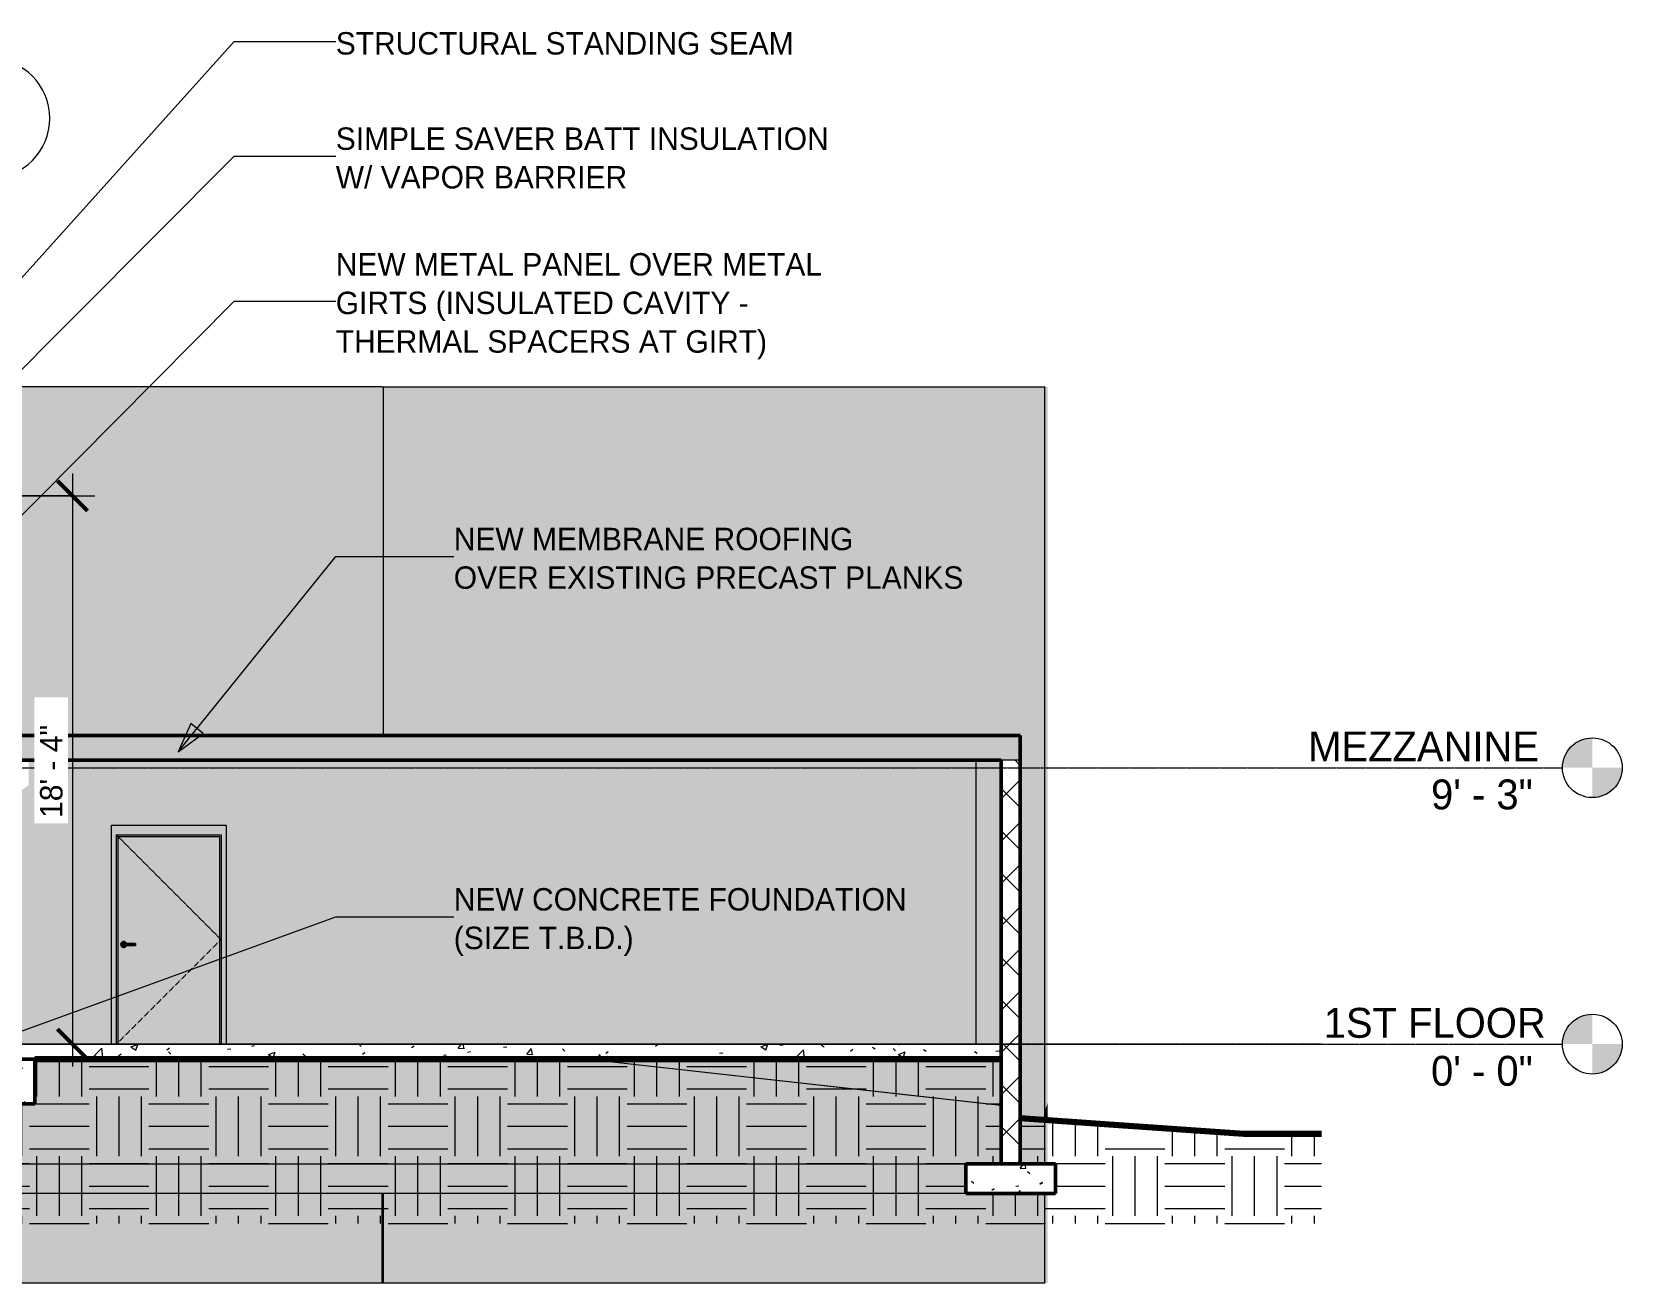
# Model space of a CAD drawing. Header units: inches. Extents: x -12040 to -7983, y -201 to 456.
# Drawn here: x -10784 to -10145, y -96 to 407 of the extents above; entities that cross this region are included whole.
import ezdxf

# ---------------------------------------------------------------- set-up
doc = ezdxf.new("R2010")
doc.units = ezdxf.units.IN
doc.header["$MEASUREMENT"] = 0
for name, pattern in [('Aligning Line 1_8_', [0.25, 0.125, -0.125]), ('Dash 1_16_', [0.125, 0.0625, -0.0625]), ('Grid Line 1_2_', [0.875, 0.5, -0.125, 0.125, -0.125])]:
    doc.linetypes.add(name, pattern=pattern)
for name, color, linetype, lineweight in [('A-ANNO-DIMS', 211, 'Continuous', 9), ('A-ANNO-DIMS-96', 211, 'Continuous', 9), ('A-DOOR-1', 163, 'Continuous', 13), ('A-DOOR-2', 10, 'Continuous', 13), ('A-DOOR-3', 173, 'Dash 1_16_', 9), ('A-DOOR-4', 173, 'Continuous', 9), ('A-DOOR-FRAM-1', 10, 'Continuous', 13), ('A-DOOR-FRAM-2', 173, 'Continuous', 9), ('A-FLOR-LEVL', 51, 'Continuous', 9), ('A-FLOR-LEVL-1', 51, 'Grid Line 1_2_', 9), ('A-ROOF-1', 8, 'Continuous', 13), ('A-ROOF-2', 153, 'Continuous', 50), ('A-WALL-1', 10, 'Continuous', 13), ('A-WALL-3', 163, 'Continuous', 13), ('A-WALL-4', 254, 'Continuous', 13), ('A-WALL-6', 153, 'Continuous', 50), ('A-WALL-PATT-1', 10, 'Continuous', 13), ('A-WALL-PATT-2', 7, 'Continuous', 9), ('C-BLDG-PADS-1', 253, 'Continuous', 9), ('C-BLDG-PADS-2', 163, 'Continuous', 13), ('C-TOPO', 7, 'Continuous', 9), ('C-TOPO-1', 7, 'Continuous', 140), ('C-TOPO-2', 253, 'Continuous', 9), ('C-TOPO-3', 155, 'Continuous', 140), ('C-TOPO-4', 9, 'Continuous', 9), ('C-TOPO-5', 173, 'Continuous', 9), ('C-TOPO-6', 50, 'Continuous', 9), ('G-ANNO-SYMB', 111, 'Aligning Line 1_8_', 9), ('G-ANNO-TEXT', 231, 'Continuous', 9), ('S-FNDN-1', 50, 'Continuous', 13), ('S-FNDN-2', 153, 'Continuous', 50), ('S-FNDN-3', 253, 'Continuous', 9), ('S-FNDN-5', 254, 'Continuous', 13), ('S-GRID-IDEN', 1, 'Continuous', 9)]:
    doc.layers.add(name, color=color, linetype=linetype, lineweight=lineweight)
doc.styles.add('Century Gothic', font='ufonts.com_century-gothic.ttf', dxfattribs={"height": 12})
doc.styles.add('Century Gothic_1', font='ufonts.com_century-gothic.ttf', dxfattribs={"height": 9})
doc.dimstyles.new('OD__1__Tol__', dxfattribs={"dimscale": 12, "dimtxt": 9.397514, "dimasz": 1, "dimexe": 0.75, "dimexo": 0.5, "dimgap": 0.125, "dimtad": 1, "dimdec": 0, "dimzin": 3, "dimdsep": 46, "dimlunit": 4, "dimtxsty": 'Century Gothic_1', "dimblk1": 'OBLIQUE', "dimblk2": 'OBLIQUE', "dimsah": 1, "dimcen": 0.09, "dimdle": 0.75, "dimazin": 0, "dimtfac": 1, "dimtdec": 4, "dimtix": 1, "dimtmove": 0, "dimatfit": 3, "dimfxl": 1, "dimtvp": 1, "dimtfill": 1, "dimfrac": 2, "dimtolj": 1, "dimtzin": 0, "dimarcsym": 2})
pattern_1 = [(0, (-11096.608, 126), (24, 24), [24, -24]), (0, (-11096.608, 135), (24, 24), [24, -24]), (0, (-11096.608, 144), (24, 24), [24, -24]), (90, (-11093.608, 147), (-24, 24), [24, -24]), (90, (-11084.608, 147), (-24, 24), [24, -24]), (90, (-11075.608, 147), (-24, 24), [24, -24])]
pattern_2 = [(50, (-11096.608, 126), (27.5427, -2.4099), [2.88, -31.68]), (355, (-11096.608, 126), (-5.3278, 28.8843), [2.304, -25.344]), (100.451, (-11094.313, 125.8), (22.2153, 26.4739), [2.448, -26.924]), (46.184, (-11096.608, 133.68), (40.9819, -6.3564), [4.32, -47.52]), (96.636, (-11093.193, 133.15), (35.8907, 37.4062), [3.671, -40.386]), (351.184, (-11096.61, 133.68), (35.891, 37.4062), [3.456, -38.016]), (21, (-11092.768, 131.76), (22.92104, -15.4607), [2.88, -31.68]), (326, (-11092.768, 131.76), (9.3435, 27.8457), [2.304, -25.344]), (71.451, (-11090.858, 130.472), (32.2648, 12.3844), [2.448, -26.924]), (37.5, (-11096.608, 126), (0.46686, 12.78271), [1.267, -23.77, 1.267, -24.461, -25.44]), (37.5, (-11096.608, 126), (0.46686, 12.78271), [-50.765, 1.267, -24.173]), (7.5, (-11096.608, 126), (10.1016, 15.1451), [1.267, -13.402, 1.267, -23.194, -9.696]), (7.5, (-11096.608, 126), (10.1016, 15.1451), [-39.13, 1.267, -8.429]), (327.5, (-11105.171, 126), (20.49916, -0.86578), [1.267, -8.333, 1.267, -28.685, -39.744]), (327.5, (-11105.171, 126), (20.49916, -0.86578), [-39.552, 1.267, -38.477]), (317.5, (-11109.011, 126), (22.3948, 3.8443), [1.267, -11.213, 1.267, -18.624, -28.224]), (317.5, (-11109.011, 126), (22.3948, 3.8443), [-32.371, 1.267, -26.957])]

# ---------------------------------------------------------------- blocks, each defined once
blk = doc.blocks.new('Door-Passage-Single-Flush - 42_ x 84_-1370569-BUILDING SECTION - NORTH_SOUTH - LOOKING EAST')
at = {"layer": 'A-DOOR-2'}
h = blk.add_hatch(color=256, dxfattribs=at)
h.paths.add_polyline_path([(-10749.02, 0), (-10708.27, 0), (-10708.27, 83.37), (-10749.02, 83.37), (-10749.02, 1.25)], flags=0)
h.paths.add_polyline_path([(-10746.79, 38.82), (-10747.1, 38.86), (-10747.38, 38.98), (-10747.63, 39.16), (-10747.81, 39.41), (-10747.93, 39.69), (-10747.97, 40), (-10747.93, 40.31), (-10747.81, 40.59), (-10747.63, 40.84), (-10747.38, 41.02), (-10747.1, 41.14), (-10746.79, 41.18), (-10746.48, 41.14), (-10746.2, 41.02), (-10745.96, 40.84), (-10745.77, 40.59), (-10745.65, 40.39), (-10741.97, 40.38), (-10741.97, 39.61), (-10745.69, 39.61), (-10745.77, 39.41), (-10746, 39.13), (-10746.2, 38.98), (-10746.48, 38.86)], flags=0)
h = blk.add_hatch(color=256, dxfattribs=at)
h.paths.add_polyline_path([(-10746.79, 38.82), (-10746.48, 38.86), (-10746.2, 38.98), (-10745.96, 39.16), (-10745.77, 39.41), (-10745.72, 39.61), (-10746.1, 39.62), (-10746.46, 40.01), (-10746.1, 40.39), (-10745.69, 40.39), (-10745.77, 40.59), (-10746, 40.87), (-10746.2, 41.02), (-10746.64, 41.16), (-10746.79, 41.18), (-10747.1, 41.14), (-10747.38, 41.02), (-10747.63, 40.84), (-10747.81, 40.59), (-10747.93, 40.31), (-10747.97, 40), (-10747.93, 39.69), (-10747.81, 39.41), (-10747.63, 39.16), (-10747.38, 38.98), (-10747.1, 38.86)], flags=0)
h.paths.add_polyline_path([(-10746.1, 39.61), (-10746.44, 39.62), (-10746.79, 39.64), (-10746.99, 39.74), (-10747.03, 39.8), (-10747.03, 40.2), (-10746.86, 40.35), (-10746.68, 40.39), (-10746.35, 40.35), (-10746.15, 40.34), (-10746.47, 40), (-10746.11, 39.62)], flags=0)
h.paths.add_polyline_path([(-10746.1, 39.8), (-10746.14, 40.07), (-10746.16, 40), (-10746.13, 39.9)], flags=0)
h = blk.add_hatch(color=256, dxfattribs=at)
h.paths.add_polyline_path([(-10746.69, 39.61), (-10746.35, 39.65), (-10746.15, 39.66), (-10746.47, 40), (-10747.05, 40), (-10746.99, 39.74), (-10746.86, 39.65), (-10746.71, 39.61)], flags=0)
h.paths.add_polyline_path([(-10746.1, 39.62), (-10746.13, 39.9), (-10746.16, 40), (-10746.47, 40), (-10746.14, 39.66)], flags=0)
h = blk.add_hatch(color=256, dxfattribs=at)
h.paths.add_polyline_path([(-10746.35, 40), (-10746.16, 40), (-10746.1, 40.34), (-10746.14, 40.34), (-10746.47, 40), (-10746.38, 40)], flags=0)
h.paths.add_polyline_path([(-10746.89, 40), (-10746.46, 40.01), (-10746.17, 40.38), (-10746.44, 40.38), (-10746.77, 40.37), (-10746.99, 40.26), (-10747.03, 40.2), (-10747.02, 40), (-10746.95, 40)], flags=0)
for points in [[(-10746.1, 40), (-10741.97, 40), (-10741.97, 40.39), (-10746.1, 40.38), (-10746.1, 40.1)], [(-10741.97, 39.61), (-10741.97, 40), (-10746.1, 40), (-10746.1, 39.61), (-10742.75, 39.61)]]:
    blk.add_hatch(color=256, dxfattribs=at).paths.add_polyline_path(points, flags=0)
at = {"layer": 'A-DOOR-FRAM-1'}
for points in [[(-10751.65, 0), (-10749.65, 0), (-10749.65, 84), (-10707.65, 84), (-10707.65, 0), (-10705.65, 0), (-10705.65, 88), (-10751.65, 88), (-10751.65, 6.16)], [(-10708.27, 0), (-10707.65, 0), (-10707.65, 84), (-10749.65, 84), (-10749.65, 0), (-10749.02, 0), (-10749.02, 83.37), (-10708.27, 83.37), (-10708.27, 6.16)]]:
    blk.add_hatch(color=256, dxfattribs=at).paths.add_polyline_path(points, flags=0)
at = {"layer": 'A-DOOR-3'}
for p, q in [((-10749.65, 84), (-10707.65, 42)), ((-10707.65, 42), (-10749.65, 0))]:
    blk.add_line(p, q, dxfattribs=at)
at = {"layer": 'A-DOOR-4'}
for p, q in [((-10741.97, 40.39), (-10746.1, 40.39)), ((-10746.1, 39.61), (-10741.97, 39.61)), ((-10741.97, 40.39), (-10741.97, 40)), ((-10741.97, 40), (-10741.97, 39.61))]:
    blk.add_line(p, q, dxfattribs=at)
at = {"layer": 'A-DOOR-4', "flags": 128}
for points in [[(-10746.1, 40.39), (-10746.13, 40.39), (-10746.15, 40.39), (-10746.17, 40.39), (-10746.2, 40.39), (-10746.22, 40.39), (-10746.24, 40.39), (-10746.26, 40.39), (-10746.29, 40.39), (-10746.31, 40.39), (-10746.33, 40.39), (-10746.35, 40.39), (-10746.37, 40.39), (-10746.4, 40.39), (-10746.42, 40.39), (-10746.44, 40.39), (-10746.45, 40.39), (-10746.47, 40.39), (-10746.49, 40.39), (-10746.51, 40.39), (-10746.53, 40.39), (-10746.54, 40.39), (-10746.56, 40.39), (-10746.57, 40.39), (-10746.59, 40.39), (-10746.6, 40.39), (-10746.61, 40.39), (-10746.62, 40.39), (-10746.63, 40.39), (-10746.64, 40.39), (-10746.65, 40.39), (-10746.66, 40.39), (-10746.67, 40.39), (-10746.67, 40.39), (-10746.68, 40.39), (-10746.68, 40.39), (-10746.69, 40.39), (-10746.69, 40.39), (-10746.69, 40.39), (-10746.69, 40.39)], [(-10746.69, 39.61), (-10746.69, 39.61), (-10746.69, 39.61), (-10746.69, 39.61), (-10746.68, 39.61), (-10746.68, 39.61), (-10746.68, 39.61), (-10746.67, 39.61), (-10746.66, 39.61), (-10746.65, 39.61), (-10746.65, 39.61), (-10746.64, 39.61), (-10746.63, 39.61), (-10746.61, 39.61), (-10746.6, 39.61), (-10746.59, 39.61), (-10746.58, 39.61), (-10746.56, 39.61), (-10746.55, 39.61), (-10746.53, 39.61), (-10746.51, 39.61), (-10746.5, 39.61), (-10746.48, 39.61), (-10746.46, 39.61), (-10746.44, 39.61), (-10746.42, 39.61), (-10746.4, 39.61), (-10746.38, 39.61), (-10746.36, 39.61), (-10746.34, 39.61), (-10746.32, 39.61), (-10746.29, 39.61), (-10746.27, 39.61), (-10746.25, 39.61), (-10746.23, 39.61), (-10746.2, 39.61), (-10746.18, 39.61), (-10746.16, 39.61), (-10746.13, 39.61), (-10746.11, 39.61), (-10746.1, 39.61)]]:
    blk.add_lwpolyline(points, dxfattribs=at)
at = {"layer": 'A-DOOR-4'}
for centre, radius, start, end in [((-10746.79, 40), 1.18, 19.63434, 180), ((-10746.79, 40), 1.18, 180, 340.43675), ((-10746.69, 40), 0.394, 150, 180), ((-10746.69, 40), 0.394, 180, 210), ((-10746.69, 40), 0.394, 90, 105), ((-10746.69, 40), 0.394, 255, 270)]:
    blk.add_arc(centre, radius, start, end, dxfattribs=at)
at = {"layer": 'A-DOOR-FRAM-2'}
for p, q in [((-10749.65, 84), (-10707.65, 84)), ((-10749.65, 0), (-10749.65, 84)), ((-10749.02, 83.37), (-10708.27, 83.37)), ((-10749.02, 0), (-10749.02, 83.37)), ((-10708.27, 83.37), (-10708.27, 0)), ((-10707.65, 84), (-10707.65, 0))]:
    blk.add_line(p, q, dxfattribs=at)
blk = doc.blocks.new('Walls 1 - Walls 1-1277454-BUILDING SECTION - NORTH_SOUTH - LOOKING EAST')
at = {"layer": 'A-WALL-1'}
h = blk.add_hatch(color=256, dxfattribs=at)
h.paths.add_polyline_path([(-11927.3, -96), (-11911.21, -96), (-11911.21, -72), (-11927.3, -72)], flags=0)
h.paths.add_polyline_path([(-11927.3, -36), (-11911.21, -36), (-11911.21, 264), (-11927.3, 264), (-11927.3, 70.16)], flags=0)
h = blk.add_hatch(color=256, dxfattribs=at)
h.paths.add_polyline_path([(-11911.21, -96), (-11781.4, -96), (-11781.4, -84), (-11774.15, -84), (-11774.15, -72), (-11911.21, -72)], flags=0)
h.paths.add_polyline_path([(-11823.45, 0), (-11774.15, 0), (-11774.15, 264), (-11911.21, 264), (-11911.21, 0)], flags=0)
h = blk.add_hatch(color=256, dxfattribs=at)
h.paths.add_polyline_path([(-10643.01, -96), (-10642.37, -96), (-10642.37, -72), (-10643.01, -72)], flags=0)
h.paths.add_polyline_path([(-10642.99, 124), (-10642.37, 124), (-10642.37, 264), (-10642.99, 264)], flags=0)
h = blk.add_hatch(color=256, dxfattribs=at)
h.paths.add_polyline_path([(-10642.37, -96), (-10376.85, -96), (-10376.85, -72), (-10642.37, -72)], flags=0)
h.paths.add_polyline_path([(-10376.85, -26.61), (-10376.85, 264), (-10642.37, 264), (-10642.37, 124), (-10386.77, 124), (-10386.77, -25.5), (-10385.27, -25.67)], flags=0)
h = blk.add_hatch(color=256, dxfattribs=at)
h.paths.add_polyline_path([(-10376.85, -96), (-10375.73, -96), (-10375.73, -72), (-10376.85, -72)], flags=0)
h.paths.add_polyline_path([(-10376.85, -26.61), (-10375.73, -23.74), (-10375.73, 264), (-10376.85, 264), (-10376.85, -25.67)], flags=0)
for points in [[(-10376.85, -30.4), (-10376.85, -26.61), (-10386.77, -25.5), (-10386.77, -29.7), (-10380.92, -30.11)], [(-10375.73, -30.48), (-10375.73, -23.74), (-10376.85, -26.61), (-10376.85, -30.4), (-10376.36, -30.43)], [(-10376.85, -30.96), (-10376.85, -30.4), (-10386.77, -29.7), (-10386.77, -30.27)], [(-10375.73, -31.04), (-10375.73, -30.48), (-10376.85, -30.4), (-10376.85, -30.96), (-10376.36, -31)], [(-11911.21, -72), (-11911.21, -36), (-11927.3, -36), (-11927.3, -72)], [(-11797.12, -72), (-11774.15, -72), (-11774.15, -36), (-11911.21, -36), (-11911.21, -72)], [(-10643.01, -72), (-10642.37, -72), (-10642.37, -60), (-10643.01, -60)]]:
    blk.add_hatch(color=256, dxfattribs=at).paths.add_polyline_path(points, flags=0)
h = blk.add_hatch(color=256, dxfattribs=at)
h.paths.add_polyline_path([(-10444.58, -72), (-10376.85, -72), (-10376.85, -60), (-10642.37, -60), (-10642.37, -72), (-10473.39, -72)], flags=0)
h.paths.add_polyline_path([(-10376.85, -48), (-10376.85, -30.96), (-10386.77, -30.27), (-10386.77, -48)], flags=0)
h = blk.add_hatch(color=256, dxfattribs=at)
h.paths.add_polyline_path([(-10376.85, -72), (-10375.73, -72), (-10375.73, -60), (-10376.85, -60)], flags=0)
h.paths.add_polyline_path([(-10376.85, -48), (-10375.73, -48), (-10375.73, -31.04), (-10376.85, -30.96), (-10376.85, -36)], flags=0)
h = blk.add_hatch(color=256, dxfattribs=at)
h.paths.add_polyline_path([(-11736.52, -72), (-10643.01, -72), (-10643.01, -60), (-11736.52, -60), (-11736.52, -67.77)], flags=0)
h.paths.add_polyline_path([(-11774.15, -72), (-11768.4, -72), (-11768.4, -60), (-11774.15, -60), (-11774.15, -60.52)], flags=0)
h = blk.add_hatch(color=256, dxfattribs=at)
h.paths.add_polyline_path([(-11726.52, -96), (-10643.01, -96), (-10643.01, -72), (-11736.52, -72), (-11736.52, -84), (-11726.52, -84)], flags=0)
h.paths.add_polyline_path([(-11768.4, -84), (-11768.4, -72), (-11774.15, -72), (-11774.15, -84)], flags=0)
blk.add_line((-10376.85, -30.96), (-10376.85, -30.4), dxfattribs=at)
at = {"layer": 'A-WALL-3'}
for p, q in [((-11927.3, 264), (-11911.21, 264)), ((-11911.21, 264), (-11774.15, 264)), ((-11911.21, 264), (-11911.21, -36)), ((-11774.15, 0), (-11774.15, 264)), ((-10643.01, 264), (-10642.37, 264)), ((-10642.37, 264), (-10376.85, 264)), ((-10642.37, 124), (-10642.37, 264)), ((-10376.85, -26.61), (-10376.85, 264)), ((-11911.21, -72), (-11911.21, -96)), ((-11774.15, -84), (-11774.15, -72)), ((-10643.01, -96), (-10643.01, -72)), ((-10642.37, -96), (-10642.37, -72)), ((-10376.85, -96), (-10376.85, -72)), ((-11911.21, -96), (-11927.3, -96)), ((-11781.4, -96), (-11911.21, -96)), ((-10643.01, -96), (-11726.52, -96)), ((-10642.37, -96), (-10643.01, -96)), ((-10376.85, -96), (-10642.37, -96))]:
    blk.add_line(p, q, dxfattribs=at)
at = {"layer": 'A-WALL-4'}
for p, q in [((-10376.85, -26.9), (-10376.85, -26.61)), ((-10376.85, -30.4), (-10376.85, -26.94)), ((-10376.85, -48), (-10376.85, -30.96)), ((-11911.21, -36), (-11911.21, -72)), ((-11774.15, -48), (-11774.15, -36)), ((-11774.15, -72), (-11774.15, -60)), ((-10643.01, -72), (-10643.01, -60)), ((-10642.37, -72), (-10642.37, -60)), ((-10376.85, -72), (-10376.85, -60))]:
    blk.add_line(p, q, dxfattribs=at)
blk = doc.blocks.new('Level - Level Head - Circle-50818-BUILDING SECTION - NORTH_SOUTH - LOOKING EAST')
at = {"layer": 'A-FLOR-LEVL'}
h = blk.add_hatch(color=256, dxfattribs=at)
edge = h.paths.add_edge_path(flags=0)
edge.add_line((-10156.98, 0), (-10168.98, 0))
edge.add_arc((-10156.98, 0), 12, 90, 180, ccw=False)
edge.add_line((-10156.98, 12), (-10156.98, 0))
h = blk.add_hatch(color=256, dxfattribs=at)
edge = h.paths.add_edge_path(flags=0)
edge.add_line((-10156.98, -12), (-10156.98, 0))
edge.add_line((-10156.98, 0), (-10144.98, 0))
edge.add_arc((-10156.98, 0), 12, 270, 360, ccw=False)
blk.add_circle((-10156.98, 0), 12, dxfattribs=at)
blk = doc.blocks.new('Grid - Grid Head - Circle-50561-BUILDING SECTION - NORTH_SOUTH - LOOKING EAST')
at = {"layer": 'S-GRID-IDEN'}
for start, end in [(360, 180), (180, 360)]:
    blk.add_arc((-10800.4, 371.84), 24, start, end, dxfattribs=at)
blk = doc.blocks.new('DIMBLOCK1-BUILDING SECTION - NORTH_SOUTH - LOOKING EAST')
at = {"layer": 'A-ANNO-DIMS-96', "lineweight": 50}
for p, q in [((-10767.29, 220.22), (-10773.29, 226.22)), ((-10767.29, 220.22), (-10761.29, 214.22)), ((-10767.29, 0), (-10773.29, 6)), ((-10767.29, 0), (-10761.29, -6))]:
    blk.add_line(p, q, dxfattribs=at)
at = {"layer": 'A-ANNO-DIMS-96'}
for p, q in [((-10767.29, 229.22), (-10767.29, -9)), ((-10796.85, 220.22), (-10758.29, 220.22)), ((-10767.29, 220.22), (-10796.85, 220.22)), ((-10764.81, 0), (-10776.29, 0)), ((-10767.29, 0), (-10764.81, 0))]:
    blk.add_line(p, q, dxfattribs=at)
at = {"layer": 'A-ANNO-DIMS-96', "color": 0, "insert": (-10780.33, 90.87), "char_height": 9, "width": 46.1821, "attachment_point": 1, "rotation": 90, "line_spacing_factor": 0.984502, "style": 'Century Gothic_1', "bg_fill": 3, "box_fill_scale": 1.25, "bg_fill_color": 256, "bg_fill_true_color": 13158600, "bg_fill_transparency": 0}
blk.add_mtext('18\' - 4"', dxfattribs=at)
blk = doc.blocks.new('_Oblique')
at = {"color": 0, "linetype": 'ByBlock', "lineweight": -2}
blk.add_line((-0.5, -0.5), (0.5, 0.5), dxfattribs=at)

msp = doc.modelspace()

# ---------------------------------------------------------------- hatches: boundary and pattern name
at = {"layer": 'A-ROOF-1'}
msp.add_hatch(color=256, dxfattribs=at).paths.add_polyline_path([(-10800.4, 114), (-10386.77, 114), (-10386.77, 124), (-10800.4, 124)], flags=0)
at = {"layer": 'A-WALL-1'}
msp.add_hatch(color=256, dxfattribs=at).paths.add_polyline_path([(-10394.4, 0), (-10394.4, 114), (-10404.4, 114), (-10404.4, 0)], flags=0)
at = {"layer": 'A-WALL-PATT-1'}
h = msp.add_hatch(color=256, dxfattribs=at)
h.paths.add_polyline_path([(-11157.02, -0.12), (-10844.89, -0.12), (-10844.89, 0), (-10979.9, 0), (-10979.9, 96), (-10825.88, 96), (-10825.88, 190.04), (-10820.26, 190.04), (-10994.78, 197.59), (-10994.78, 0), (-11411.51, 0), (-11411.51, 111), (-11407.39, 111), (-11407.39, 209.71), (-11750.41, 208.87), (-11750.41, 0.29), (-11759.77, 0.29), (-11759.74, 0), (-11736.52, 0), (-11736.52, -0.12), (-11157.06, -0.12)], flags=0)
h.paths.add_polyline_path([(-11771.53, 0), (-11770.65, 0), (-11770.65, 39.61), (-11771.88, 39.64), (-11772.03, 39.74), (-11772.07, 39.8), (-11772.07, 40.2), (-11771.9, 40.35), (-11771.73, 40.38), (-11771.52, 40.39), (-11770.65, 40.39), (-11770.65, 239.72), (-11050.4, 225.18), (-11050.4, 264), (-11223.9, 264), (-11223.9, 241.42), (-11222.9, 241.4), (-11222.9, 240.29), (-11223.9, 240.29), (-11223.9, 238.86), (-11222.9, 238.85), (-11222.9, 238.5), (-11223.9, 238.5), (-11223.9, 236.46), (-11221.9, 236.46), (-11221.9, 231.87), (-11267.68, 231.87), (-11267.68, 236.46), (-11265.68, 236.46), (-11265.68, 264), (-11377.68, 264), (-11377.68, 244.42), (-11376.68, 244.4), (-11376.68, 243.29), (-11377.68, 243.29), (-11377.68, 241.86), (-11376.68, 241.85), (-11376.68, 241.5), (-11377.68, 241.5), (-11377.68, 239.46), (-11375.68, 239.46), (-11375.68, 234.87), (-11421.46, 234.87), (-11421.46, 239.46), (-11419.46, 239.46), (-11419.46, 264), (-11774.15, 264), (-11774.15, 0)], flags=0)
h.paths.add_polyline_path([(-11771.72, 39.68), (-11771.74, 39.72), (-11771.72, 39.68)], flags=0)
h.paths.add_polyline_path([(-11771.14, 39.8), (-11771.17, 40.1), (-11771.2, 39.99), (-11771.17, 39.9)], flags=0)
h.paths.add_polyline_path([(-11264.9, 96), (-11260.27, 96), (-11260.27, 98.25), (-11264.9, 98.25)], flags=0)
h.paths.add_polyline_path([(-11096.5, 96), (-11050.4, 96), (-11050.4, 98.25), (-11156.41, 98.25), (-11156.41, 96), (-11126.48, 96)], flags=0)
h.paths.add_polyline_path([(-11219.65, 96), (-11166.39, 96), (-11166.39, 98.25), (-11219.65, 98.25)], flags=0)
h.paths.add_polyline_path([(-11393.14, 111), (-11376.7, 111), (-11376.7, 150.87), (-11375.89, 150.87), (-11375.89, 151.87), (-11353.01, 151.87), (-11353.01, 150.87), (-11352.2, 150.87), (-11352.2, 145.25), (-11351.2, 145.22), (-11351.2, 143.25), (-11352.2, 143.25), (-11352.2, 141.75), (-11351.2, 141.72), (-11351.2, 141.25), (-11352.2, 141.25), (-11352.2, 130.25), (-11351.2, 130.22), (-11351.2, 128.25), (-11352.2, 128.25), (-11352.2, 111), (-11304.7, 111), (-11304.7, 150.87), (-11303.89, 150.87), (-11303.89, 151.87), (-11281.01, 151.87), (-11281.01, 150.87), (-11280.2, 150.87), (-11280.2, 145.25), (-11279.2, 145.22), (-11279.2, 143.25), (-11280.2, 143.25), (-11280.2, 141.75), (-11279.2, 141.72), (-11279.2, 141.25), (-11280.2, 141.25), (-11280.2, 130.25), (-11279.2, 130.22), (-11279.2, 128.25), (-11280.2, 128.25), (-11280.2, 111), (-11259.65, 111), (-11259.65, 114.66), (-11257.65, 114.66), (-11257.65, 149.45), (-11255.65, 149.45), (-11255.65, 112.45), (-11223.65, 112.45), (-11223.65, 149.45), (-11221.65, 149.45), (-11221.65, 114.66), (-11219.65, 114.66), (-11219.65, 111), (-11166.39, 111), (-11166.39, 205), (-11166.39, 205.02), (-11397.41, 209.68), (-11397.41, 111)], flags=0)
h.paths.add_polyline_path([(-11150.15, 111), (-11150.15, 194), (-11149.15, 194), (-11149.15, 204.27), (-11156.41, 204.58), (-11156.41, 111)], flags=0)
h.paths.add_polyline_path([(-10800.4, 114), (-10800.4, 124), (-10642.99, 124), (-10642.99, 264), (-10994.78, 264), (-10994.78, 224.06), (-10805.02, 220.22), (-10805.02, 114)], flags=0)
h.paths.add_polyline_path([(-11113.93, 228.87), (-11113.93, 233.46), (-11111.93, 233.46), (-11111.93, 262.87), (-11108.94, 262.87), (-11108.94, 263.23), (-11073.13, 263.23), (-11073.13, 262.87), (-11070.15, 262.87), (-11070.15, 238.42), (-11069.15, 238.4), (-11069.15, 237.29), (-11070.15, 237.29), (-11070.15, 235.86), (-11069.15, 235.85), (-11069.15, 235.5), (-11070.15, 235.5), (-11070.15, 233.46), (-11068.15, 233.46), (-11068.15, 228.87), (-11096.5, 228.87)], flags=0)
h = msp.add_hatch(color=256, dxfattribs=at)
h.paths.add_polyline_path([(-10793.4, 0), (-10751.65, 0), (-10751.65, 88), (-10705.65, 88), (-10705.65, 0), (-10404.4, 0), (-10404.4, 114), (-10784.9, 114), (-10784.9, 104), (-10787.9, 102), (-10793.4, 102), (-10793.4, 6.16)], flags=0)
h.paths.add_polyline_path([(-10807.4, 0), (-10807.4, 48), (-10815.9, 48), (-10815.9, 0), (-10810.9, 0)], flags=0)
msp.add_hatch(color=256, dxfattribs=at).paths.add_polyline_path([(-10817.27, -48), (-10394.4, -48), (-10394.4, -6.01), (-10782.4, -6.01), (-10782.4, -24), (-10817.27, -24), (-10817.27, -25.84)], flags=0)
at = {"layer": 'A-WALL-PATT-2'}
h = msp.add_hatch(dxfattribs=at)
h.set_pattern_fill('FP_6', color=256, style=0, pattern_type=2)
h.set_pattern_definition([(45, (-11096.608, 126), (-8.48528, 8.48528), []), (135, (-11096.608, 126), (-8.48528, -8.48528), [])])
h.paths.add_polyline_path([(-10394.4, -48), (-10386.77, -48), (-10386.77, 114), (-10394.4, 114), (-10394.4, 70.16)], flags=0)
at = {"layer": 'C-BLDG-PADS-1'}
h = msp.add_hatch(dxfattribs=at)
h.set_pattern_fill('FP_2', color=256, style=0, pattern_type=2)
h.set_pattern_definition(pattern_2)
h.paths.add_polyline_path([(-10797.92, -6), (-10394.4, -6), (-10394.4, 0), (-10800.4, 0), (-10800.4, -6)], flags=0)
at = {"layer": 'C-TOPO'}
h = msp.add_hatch(dxfattribs=at)
h.set_pattern_fill('FP_1', color=256, style=0, pattern_type=2)
h.set_pattern_definition(pattern_1)
h.paths.add_polyline_path([(-10394.4, -72), (-10265.69, -72), (-10265.69, -36), (-10296.94, -36), (-10386.77, -29.7), (-10386.77, -48), (-10372.58, -48), (-10372.58, -60), (-10394.4, -60)], flags=0)
at = {"layer": 'C-TOPO-2'}
h = msp.add_hatch(dxfattribs=at)
h.set_pattern_fill('FP_1', color=256, style=0, pattern_type=2)
h.set_pattern_definition(pattern_1)
h.paths.add_polyline_path([(-10800.4, -72), (-10394.4, -72), (-10394.4, -60), (-10408.58, -60), (-10408.58, -48), (-10394.4, -48), (-10394.4, -6.01), (-10782.4, -6.01), (-10782.4, -24), (-10800.4, -24), (-10800.4, -57.84)], flags=0)
at = {"layer": 'G-ANNO-TEXT'}
msp.add_hatch(color=256, dxfattribs=at).paths.add_polyline_path([(-10724.83, 117.43), (-10714.79, 124.76), (-10719.8, 128.79)], flags=0)
at = {"layer": 'S-FNDN-1'}
msp.add_hatch(color=256, dxfattribs=at).paths.add_polyline_path([(-10794.27, -60), (-10408.58, -60), (-10408.58, -48), (-10794.27, -48), (-10794.27, -57.84)], flags=0)
at = {"layer": 'S-FNDN-3'}
h = msp.add_hatch(dxfattribs=at)
h.set_pattern_fill('FP_2', color=256, style=0, pattern_type=2)
h.set_pattern_definition(pattern_2)
h.paths.add_polyline_path([(-10810.9, -24), (-10782.4, -24), (-10782.4, -6), (-10818.4, -6), (-10818.4, -24)], flags=0)
h = msp.add_hatch(dxfattribs=at)
h.set_pattern_fill('FP_2', color=256, style=0, pattern_type=2)
h.set_pattern_definition(pattern_2)
h.paths.add_polyline_path([(-10408.58, -60), (-10372.58, -60), (-10372.58, -48), (-10408.58, -48)], flags=0)

# ---------------------------------------------------------------- linework, layer by layer
at = {"layer": 'A-FLOR-LEVL-1'}
for p, q in [((-11977.01, 111), (-10168.98, 111)), ((-12024.04, 0), (-10168.98, 0))]:
    msp.add_line(p, q, dxfattribs=at)
at = {"layer": 'A-ROOF-2'}
for p, q in [((-10386.77, 124), (-10800.4, 124)), ((-10386.77, 114), (-10386.77, 124)), ((-10800.4, 114), (-10394.4, 114))]:
    msp.add_line(p, q, dxfattribs=at)
at = {"layer": 'A-WALL-3'}
for p, q in [((-10642.99, 264), (-10994.78, 264)), ((-10404.4, 0), (-10404.4, 114)), ((-10386.77, 114), (-10394.4, 114)), ((-10751.65, 0), (-10751.65, 88)), ((-10751.65, 88), (-10705.65, 88)), ((-10705.65, 88), (-10705.65, 0))]:
    msp.add_line(p, q, dxfattribs=at)
at = {"layer": 'A-WALL-6'}
for p, q in [((-10394.4, 114), (-10394.4, -48)), ((-10386.77, -48), (-10386.77, 114))]:
    msp.add_line(p, q, dxfattribs=at)
at = {"layer": 'C-BLDG-PADS-2'}
for p, q in [((-10394.4, 0), (-10800.4, 0)), ((-10800.4, -6), (-10394.4, -6))]:
    msp.add_line(p, q, dxfattribs=at)
at = {"layer": 'C-TOPO'}
for p, q in [((-10561.29, -6.01), (-10561.35, -6)), ((-10397.93, -24.29), (-10561.29, -6.01)), ((-10394.4, -24.69), (-10397.93, -24.29)), ((-10394.4, -24.74), (-10394.4, -24.69)), ((-10394.4, -25.67), (-10394.4, -24.74)), ((-10394.4, -29.17), (-10394.4, -25.67)), ((-10394.4, -29.74), (-10394.4, -29.17)), ((-10394.4, -29.17), (-10394.4, -29.74)), ((-10350.99, -32.21), (-10386.77, -29.7)), ((-10304.6, -36), (-10386.77, -30.27)), ((-10350.99, -32.21), (-10296.94, -36)), ((-10304.6, -36), (-10296.94, -36)), ((-10304.6, -36), (-10296.99, -36)), ((-10296.99, -36), (-10296.94, -36)), ((-10296.94, -36), (-10266.19, -36)), ((-10296.94, -36), (-10265.69, -36))]:
    msp.add_line(p, q, dxfattribs=at)
at = {"layer": 'C-TOPO-1'}
for p, q in [((-10386.77, -29.7), (-10350.99, -32.21)), ((-10350.99, -32.21), (-10296.94, -36)), ((-10296.94, -36), (-10265.69, -36))]:
    msp.add_line(p, q, dxfattribs=at)
at = {"layer": 'C-TOPO-3'}
for p, q in [((-10782.4, -6.01), (-10706.19, -6.01)), ((-10706.19, -6.01), (-10526.5, -6.01)), ((-10526.5, -6.01), (-10394.4, -6.01))]:
    msp.add_line(p, q, dxfattribs=at)
at = {"layer": 'C-TOPO-4'}
for p, q in [((-10782.4, -6.01), (-10394.4, -6.01)), ((-10637.07, -6.01), (-10782.4, -6.01)), ((-10614.94, -6.01), (-10637.07, -6.01)), ((-10561.29, -6.01), (-10614.94, -6.01)), ((-10561.35, -6), (-10561.29, -6.01)), ((-10397.93, -6.01), (-10561.29, -6.01)), ((-10394.4, -6.01), (-10397.93, -6.01)), ((-10394.4, -6.01), (-10394.4, -24.69)), ((-10397.93, -24.29), (-10398.25, -24.26)), ((-10394.4, -24.69), (-10397.93, -24.29)), ((-10394.4, -24.74), (-10394.4, -24.69)), ((-10394.4, -25.67), (-10394.4, -24.74)), ((-10394.4, -29.17), (-10394.4, -25.67)), ((-10394.4, -29.74), (-10394.4, -29.17))]:
    msp.add_line(p, q, dxfattribs=at)
at = {"layer": 'C-TOPO-5'}
for p, q in [((-10706.19, -6.01), (-10782.4, -6.01)), ((-10526.5, -6.01), (-10706.19, -6.01)), ((-10526.5, -6.01), (-10394.4, -6.01))]:
    msp.add_line(p, q, dxfattribs=at)
at = {"layer": 'C-TOPO-6'}
for p, q in [((-10398.25, -24.26), (-10561.29, -6.01)), ((-10394.4, -29.74), (-10394.4, -29.17))]:
    msp.add_line(p, q, dxfattribs=at)
at = {"layer": 'G-ANNO-SYMB'}
msp.add_line((-10265.69, 0), (-11927.3, 0), dxfattribs=at)
at = {"layer": 'G-ANNO-TEXT'}
for p, q in [((-10866.22, 220.41), (-10702.42, 402.68)), ((-10702.42, 402.68), (-10661.59, 402.68)), ((-10844.73, 213.68), (-10702.42, 356.65)), ((-10702.42, 356.65), (-10661.59, 356.65)), ((-10805.71, 194.22), (-10702.42, 298.45)), ((-10702.42, 298.45), (-10661.59, 298.45)), ((-10724.83, 117.43), (-10661.59, 195.88)), ((-10661.59, 195.88), (-10614.19, 195.88)), ((-10719.8, 128.79), (-10724.83, 117.43)), ((-10714.79, 124.76), (-10719.8, 128.79)), ((-10724.83, 117.43), (-10714.79, 124.76)), ((-10832.07, -10.83), (-10661.59, 51.18)), ((-10661.59, 51.18), (-10614.19, 51.18))]:
    msp.add_line(p, q, dxfattribs=at)
at = {"layer": 'S-FNDN-2'}
for p, q in [((-10782.4, -6), (-10796.89, -6)), ((-10782.4, -24), (-10782.4, -6)), ((-10818.4, -24), (-10782.4, -24)), ((-10372.58, -48), (-10408.58, -48)), ((-10408.58, -48), (-10408.58, -60)), ((-10372.58, -60), (-10372.58, -48)), ((-10408.58, -60), (-10372.58, -60))]:
    msp.add_line(p, q, dxfattribs=at)
at = {"layer": 'S-FNDN-5'}
for p, q in [((-11736.52, -48), (-10408.58, -48)), ((-10408.58, -60), (-11736.52, -60))]:
    msp.add_line(p, q, dxfattribs=at)

# ---------------------------------------------------------------- block references
at = {"layer": 'A-DOOR-1'}
msp.add_blockref('Door-Passage-Single-Flush - 42_ x 84_-1370569-BUILDING SECTION - NORTH_SOUTH - LOOKING EAST', (0, 0), dxfattribs=at)
at = {"layer": 'A-FLOR-LEVL'}
for p in [(0, 111), (0, 0)]:
    msp.add_blockref('Level - Level Head - Circle-50818-BUILDING SECTION - NORTH_SOUTH - LOOKING EAST', p, dxfattribs=at)
at = {"layer": 'A-WALL-3'}
msp.add_blockref('Walls 1 - Walls 1-1277454-BUILDING SECTION - NORTH_SOUTH - LOOKING EAST', (0, 0), dxfattribs=at)
at = {"layer": 'S-GRID-IDEN'}
msp.add_blockref('Grid - Grid Head - Circle-50561-BUILDING SECTION - NORTH_SOUTH - LOOKING EAST', (0, 0), dxfattribs=at)

# ---------------------------------------------------------------- texts
at = {"layer": 'A-FLOR-LEVL', "char_height": 12, "attachment_point": 1, "style": 'Century Gothic'}
for s, insert, width in [('MEZZANINE', (-10271.08, 125.56), 109.989), ('9\' - 3"', (-10221.74, 106.29), 50.904), ('1ST FLOOR', (-10264.84, 14.56), 102.414), ('0\' - 0"', (-10221.74, -4.71), 50.904)]:
    msp.add_mtext(s, dxfattribs=dict(at, insert=insert, width=width))
at = {"layer": 'G-ANNO-TEXT', "char_height": 9, "attachment_point": 1, "style": 'Century Gothic_1'}
for s, insert, width in [('STRUCTURAL STANDING SEAM', (-10661.59, 406.43), 219.675), ('SIMPLE SAVER BATT INSULATION', (-10661.59, 368.15), 233.007), ('W/ VAPOR BARRIER', (-10661.59, 352.65), 144.834), ('NEW METAL PANEL OVER METAL', (-10661.59, 317.69), 237.249), ('GIRTS (INSULATED CAVITY -', (-10661.59, 302.19), 198.768), ('THERMAL SPACERS AT GIRT)', (-10661.59, 286.69), 203.313), ('NEW MEMBRANE ROOFING', (-10614.19, 207.38), 202.707), ('OVER EXISTING PRECAST PLANKS', (-10614.19, 191.88), 240.279), ('NEW CONCRETE FOUNDATION', (-10614.19, 62.67), 226.644), ('(SIZE T.B.D.)', (-10614.19, 47.17), 82.113)]:
    msp.add_mtext(s, dxfattribs=dict(at, insert=insert, width=width))

# ---------------------------------------------------------------- next in the draw order: dimensions: what is measured, and where the dimension line sits
at = {"layer": 'A-ANNO-DIMS'}
dim = msp.add_linear_dim(base=(-10767.29, 0), p1=(-10802.85, 220.22), p2=(-10758.81, 0), angle=90, dimstyle='OD__1__Tol__', override={"dimpost": '<>', "dimfxl": 224.586479}, dxfattribs=at)
dim.commit()
dim.dimension.update_dxf_attribs({"geometry": 'DIMBLOCK1-BUILDING SECTION - NORTH_SOUTH - LOOKING EAST', "text_midpoint": (-10773.52, 110.11)})

doc.saveas('drawing.dxf')
